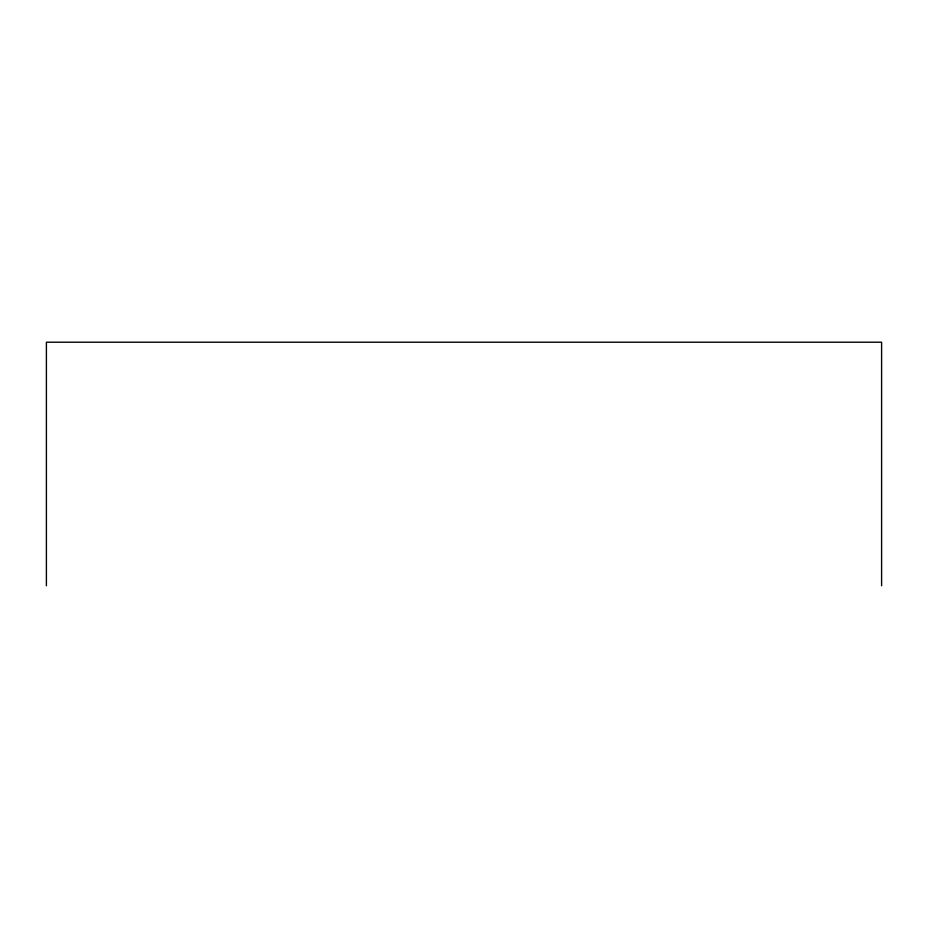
<?xml version="1.0" encoding="UTF-8"?>
<svg xmlns="http://www.w3.org/2000/svg" width="928" height="928" viewBox="0 0 928 928"><rect width="100%" height="100%" fill="white"/><g stroke="black" fill="none" stroke-linecap="round" stroke-linejoin="round"><path stroke-width="1.39" d="M881.6 585.777L881.6 342.223L46.4 342.223L46.4 585.777"/></g></svg>
